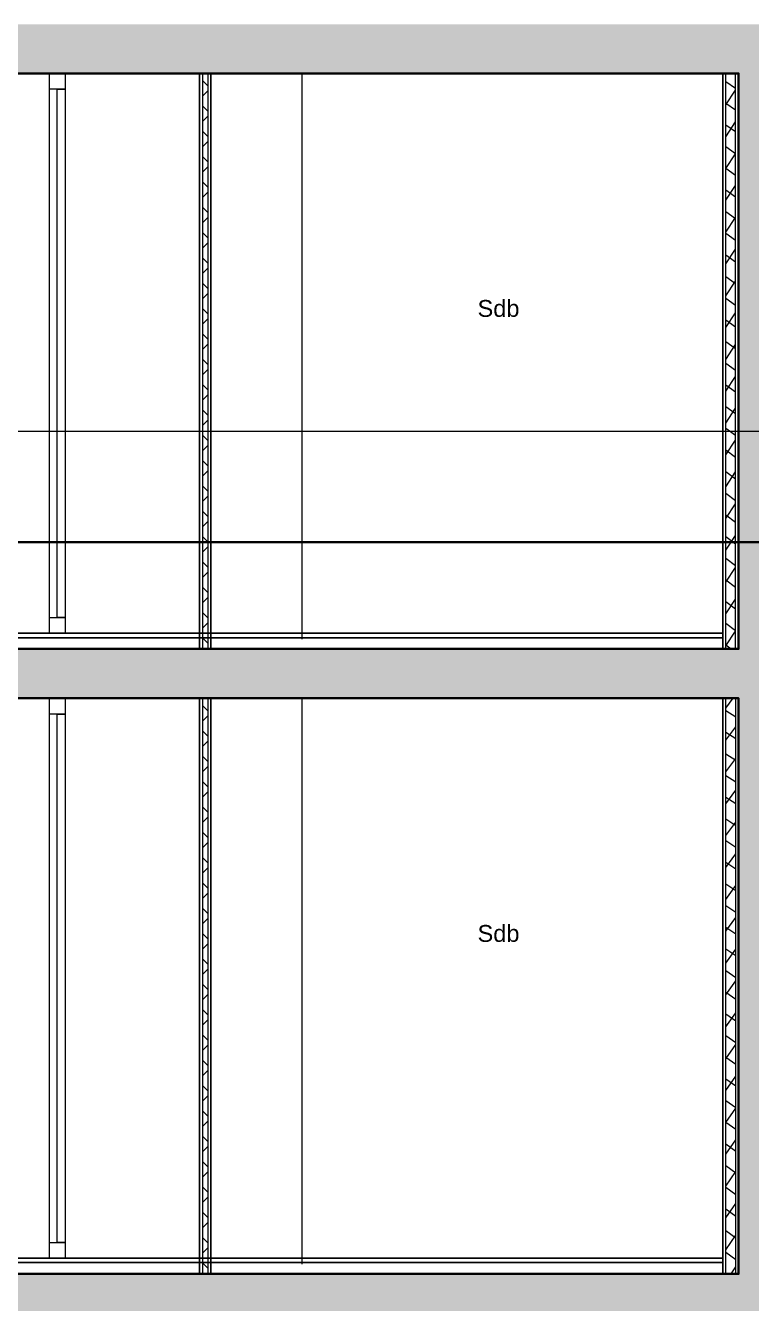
# Model space of a CAD drawing. Header units: metres. Extents: x 1838950 to 1842843, y 5171318 to 5174224.
# Drawn here: x 1841206.22 to 1841209.46, y 5171399.6 to 5171405.31 of the extents above; entities that cross this region are included whole.
import ezdxf

# ---------------------------------------------------------------- set-up
doc = ezdxf.new("R2010")
doc.units = ezdxf.units.M
doc.header["$LTSCALE"] = 0.0254
doc.layers.add('00 CHAZAL CONSTRUCTION', color=1, linetype='Continuous', lineweight=5, true_color=0xff0000)
doc.layers.add('00 CHAZAL Coupe A.5', color=7, linetype='Continuous', lineweight=18)
doc.styles.add('Arial', font='arial.ttf')
pattern_1 = [(145.7235947439, (388.169114, 220.86958), (-0.0450548647166, -0.0661064230266), []), (-124.2764052561, (388.169114, 220.86958), (-0.0661064230266, 0.0450548647166), [])]

# ---------------------------------------------------------------- blocks, each defined once
blk = doc.blocks.new('Groupe-1849-1')
at = {"layer": '00 CHAZAL Coupe A.5', "color": 7, "linetype": 'Continuous', "lineweight": 5, "flags": 128}
for points in [[(1841206.326, 5171405.0922), (1841206.396, 5171405.0922), (1841206.396, 5171405.0222), (1841206.326, 5171405.0222)], [(1841206.326, 5171405.0922), (1841206.396, 5171405.0922), (1841206.396, 5171402.5934), (1841206.326, 5171402.5934)], [(1841206.361, 5171405.0222), (1841206.396, 5171405.0222), (1841206.396, 5171402.6634), (1841206.361, 5171402.6634)], [(1841206.326, 5171402.6634), (1841206.396, 5171402.6634), (1841206.396, 5171402.5934), (1841206.326, 5171402.5934)]]:
    blk.add_lwpolyline(points, close=True, dxfattribs=at)
blk = doc.blocks.new('Groupe-1850-1')
at = {"layer": '00 CHAZAL Coupe A.5', "color": 7, "linetype": 'Continuous', "lineweight": 5, "flags": 128}
for points in [[(1841206.326, 5171402.3013), (1841206.396, 5171402.3013), (1841206.396, 5171402.2313), (1841206.326, 5171402.2313)], [(1841206.326, 5171402.3013), (1841206.396, 5171402.3013), (1841206.396, 5171399.8026), (1841206.326, 5171399.8026)], [(1841206.361, 5171402.2313), (1841206.396, 5171402.2313), (1841206.396, 5171399.8726), (1841206.361, 5171399.8726)], [(1841206.326, 5171399.8726), (1841206.396, 5171399.8726), (1841206.396, 5171399.8026), (1841206.326, 5171399.8026)]]:
    blk.add_lwpolyline(points, close=True, dxfattribs=at)
blk = doc.blocks.new('Groupe-1988-1')
at = {"layer": '00 CHAZAL CONSTRUCTION', "flags": 128}
blk.add_lwpolyline([(1841195.2966, 5171405.7946), (1841195.2966, 5171403.4946), (1841256.882, 5171403.4946), (1841256.882, 5171406.0726)], dxfattribs=at)
blk = doc.blocks.new('Groupe-1989-1')
at = {"layer": '00 CHAZAL CONSTRUCTION', "color": 7}
blk.add_blockref('Groupe-1988-1', (0, 0), dxfattribs=at)
blk = doc.blocks.new('Groupe-2079-1')
at = {"layer": '00 CHAZAL Coupe A.5', "color": 1, "linetype": 'Continuous', "lineweight": 35, "true_color": 0xff0000, "transparency": 33554687, "flags": 128}
blk.add_lwpolyline([(1841194.9873, 5171405.3), (1841194.9873, 5171403), (1841225.78, 5171403)], dxfattribs=at)

msp = doc.modelspace()

# ---------------------------------------------------------------- hatches: boundary and pattern name
at = {"layer": '00 CHAZAL Coupe A.5', "linetype": 'Continuous', "lineweight": 0, "true_color": 0xaaaaaa}
msp.add_hatch(color=253, dxfattribs=at).paths.add_polyline_path([(1841202.4553, 5171404.9262), (1841202.2953, 5171404.9262), (1841202.2953, 5171405.3104), (1841202.2957, 5171405.3104), (1841202.2962, 5171405.3104), (1841202.2953, 5171405.3105), (1841202.2953, 5171405.9572), (1841202.2954, 5171405.9572), (1841202.2954, 5171406.0079), (1841202.4553, 5171406.0079), (1841202.4553, 5171405.3122), (1841214.5848, 5171405.3122), (1841214.5848, 5171406.1927), (1841214.7648, 5171406.1927), (1841214.7648, 5171406.1921), (1841214.8629, 5171406.1921), (1841214.8629, 5171405.9921), (1841214.7648, 5171405.9921), (1841214.7648, 5171404.7821), (1841214.5848, 5171404.7821), (1841214.5848, 5171405.0622), (1841209.5803, 5171405.0622), (1841209.5803, 5171402.5225), (1841210.7025, 5171402.5225), (1841210.7025, 5171402.5217), (1841211.483, 5171402.5217), (1841211.483, 5171402.5225), (1841214.548, 5171402.5225), (1841214.548, 5171402.5217), (1841214.7648, 5171402.5217), (1841214.7648, 5171401.9926), (1841214.5848, 5171401.9926), (1841214.5848, 5171402.2722), (1841209.5803, 5171402.2722), (1841209.5803, 5171399.7322), (1841214.765, 5171399.7322), (1841214.765, 5171399.4822), (1841214.7648, 5171399.4822), (1841214.7648, 5171399.2027), (1841214.5848, 5171399.2027), (1841214.5848, 5171399.4822), (1841209.5803, 5171399.4822), (1841209.5803, 5171399.3322), (1841209.0803, 5171399.3322), (1841209.0803, 5171399.5123), (1841203.8795, 5171399.5122), (1841203.8795, 5171399.5122), (1841203.8753, 5171399.5122), (1841203.7919, 5171399.5122), (1841203.7919, 5171399.1044), (1841203.5919, 5171399.1044), (1841203.5919, 5171399.5122), (1841203.303, 5171399.5122), (1841202.2953, 5171399.5122), (1841202.2953, 5171400.7544), (1841202.418, 5171400.7664), (1841202.418, 5171400.7964), (1841202.4553, 5171400.7964), (1841202.4553, 5171399.7322), (1841205.943, 5171399.7322), (1841205.943, 5171399.7322), (1841209.4003, 5171399.7322), (1841209.4003, 5171402.3025), (1841202.4553, 5171402.3025), (1841202.4553, 5171402.1342), (1841202.2953, 5171402.1342), (1841202.2953, 5171403.5444), (1841202.416, 5171403.5564), (1841202.416, 5171403.5874), (1841202.4553, 5171403.5874), (1841202.4553, 5171402.5225), (1841209.4003, 5171402.5225), (1841209.4003, 5171405.0922), (1841202.4553, 5171405.0922)])
at = {"layer": '00 CHAZAL Coupe A.5', "linetype": 'Continuous', "lineweight": 5, "true_color": 0x808080}
h = msp.add_hatch(dxfattribs=at)
h.set_pattern_fill('02_ISOLANT-4', color=8, style=0, pattern_type=2)
h.set_pattern_definition([(-45, (1840784.5337, 5171259.02268), (0.056568542, 0.056568542), []), (45, (1840784.5337, 5171259.02268), (0.056568542, -0.056568543), [])])
h.paths.add_polyline_path([(1841207.0334, 5171405.0932), (1841207.0094, 5171405.0932), (1841207.0094, 5171402.5227), (1841207.0334, 5171402.5227)])
h = msp.add_hatch(dxfattribs=at)
h.set_pattern_fill('02_ISOLANT', color=8, style=0, pattern_type=2)
h.set_pattern_definition(pattern_1)
h.paths.add_polyline_path([(1841209.3433, 5171402.5225), (1841209.3873, 5171402.5225), (1841209.3873, 5171405.0928), (1841209.3433, 5171405.0928)])
h = msp.add_hatch(dxfattribs=at)
h.set_pattern_fill('02_ISOLANT-2', color=8, style=0, pattern_type=2)
h.set_pattern_definition([(-45, (1840784.5337, 5171256.231825), (0.056568542, 0.056568542), []), (45, (1840784.5337, 5171256.231825), (0.056568542, -0.056568542), [])])
h.paths.add_polyline_path([(1841207.0334, 5171402.3023), (1841207.0094, 5171402.3023), (1841207.0094, 5171399.7319), (1841207.0334, 5171399.7319)])
h = msp.add_hatch(dxfattribs=at)
h.set_pattern_fill('02_ISOLANT', color=8, style=0, pattern_type=2)
h.set_pattern_definition(pattern_1)
h.paths.add_polyline_path([(1841209.3439, 5171399.7322), (1841209.3879, 5171399.7322), (1841209.3879, 5171402.3025), (1841209.3439, 5171402.3025)])

# ---------------------------------------------------------------- linework, layer by layer
at = {"layer": '00 CHAZAL Coupe A.5', "color": 7, "linetype": 'Continuous', "lineweight": 25}
for p, q in [((1841206.9964, 5171405.0932), (1841206.9964, 5171402.5227)), ((1841206.9964, 5171405.0932), (1841207.0464, 5171405.0932)), ((1841207.0464, 5171405.0932), (1841207.0464, 5171402.5227)), ((1841209.4003, 5171405.0928), (1841209.3303, 5171405.0928)), ((1841209.3303, 5171402.5225), (1841209.3303, 5171405.0928)), ((1841209.4003, 5171402.5225), (1841209.4003, 5171405.0928)), ((1841206.9964, 5171402.5227), (1841207.0464, 5171402.5227)), ((1841209.4003, 5171402.5225), (1841209.3303, 5171402.5225)), ((1841206.9964, 5171402.3023), (1841206.9964, 5171399.7319)), ((1841206.9964, 5171402.3023), (1841207.0464, 5171402.3023)), ((1841207.0464, 5171402.3023), (1841207.0464, 5171399.7319)), ((1841209.4009, 5171402.3025), (1841209.3309, 5171402.3025)), ((1841209.3309, 5171399.7322), (1841209.3309, 5171402.3025)), ((1841209.4009, 5171399.7322), (1841209.4009, 5171402.3025)), ((1841206.9964, 5171399.7319), (1841207.0464, 5171399.7319)), ((1841209.4009, 5171399.7322), (1841209.3309, 5171399.7322))]:
    msp.add_line(p, q, dxfattribs=at)
at = {"layer": '00 CHAZAL Coupe A.5', "color": 7, "linetype": 'Continuous', "lineweight": 5}
for p, q in [((1841207.0094, 5171405.0932), (1841207.0094, 5171402.5227)), ((1841207.0094, 5171405.0932), (1841207.0094, 5171402.5227)), ((1841207.0334, 5171405.0932), (1841207.0334, 5171402.5227)), ((1841207.0334, 5171405.0932), (1841207.0334, 5171402.5227)), ((1841207.0464, 5171405.0932), (1841207.0464, 5171402.5227)), ((1841209.3303, 5171402.5225), (1841209.3303, 5171405.0928)), ((1841209.3433, 5171402.5225), (1841209.3433, 5171405.0928)), ((1841209.3433, 5171402.5225), (1841209.3433, 5171405.0928)), ((1841209.3873, 5171402.5225), (1841209.3873, 5171405.0928)), ((1841209.3873, 5171402.5225), (1841209.3873, 5171405.0928)), ((1841207.0094, 5171402.3023), (1841207.0094, 5171399.7319)), ((1841207.0094, 5171402.3023), (1841207.0094, 5171399.7319)), ((1841207.0334, 5171402.3023), (1841207.0334, 5171399.7319)), ((1841207.0334, 5171402.3023), (1841207.0334, 5171399.7319)), ((1841207.0464, 5171402.3023), (1841207.0464, 5171399.7319)), ((1841209.3309, 5171399.7322), (1841209.3309, 5171402.3025)), ((1841209.3439, 5171399.7322), (1841209.3439, 5171402.3025)), ((1841209.3439, 5171399.7322), (1841209.3439, 5171402.3025)), ((1841209.3879, 5171399.7322), (1841209.3879, 5171402.3025)), ((1841209.3879, 5171399.7322), (1841209.3879, 5171402.3025))]:
    msp.add_line(p, q, dxfattribs=at)
at = {"layer": '00 CHAZAL Coupe A.5', "color": 7, "linetype": 'Continuous', "lineweight": 13}
for p, q in [((1841207.4522, 5171405.0922), (1841207.4521, 5171402.5669)), ((1841207.4522, 5171402.3013), (1841207.4521, 5171399.7761))]:
    msp.add_line(p, q, dxfattribs=at)
at = {"layer": '00 CHAZAL Coupe A.5', "color": 7, "linetype": 'Continuous', "lineweight": 35, "flags": 128}
for points in [[(1841202.4553, 5171402.5225), (1841209.4003, 5171402.5225), (1841209.4003, 5171405.0922), (1841202.4553, 5171405.0922)], [(1841205.943, 5171399.7322), (1841209.4003, 5171399.7322), (1841209.4003, 5171402.3025), (1841202.4553, 5171402.3025)]]:
    msp.add_lwpolyline(points, dxfattribs=at)
at = {"layer": '00 CHAZAL Coupe A.5', "color": 7, "linetype": 'Continuous', "lineweight": 25, "flags": 128}
for points in [[(1841202.548, 5171402.5934), (1841209.3303, 5171402.5934), (1841209.3303, 5171402.5725), (1841202.548, 5171402.5725)], [(1841202.548, 5171402.5725), (1841209.3303, 5171402.5725), (1841209.3303, 5171402.5225), (1841202.548, 5171402.5225)], [(1841202.548, 5171399.8026), (1841209.3309, 5171399.8026), (1841209.3309, 5171399.7822), (1841202.548, 5171399.7822)], [(1841202.548, 5171399.7822), (1841209.3309, 5171399.7822), (1841209.3309, 5171399.7322), (1841202.548, 5171399.7322)]]:
    msp.add_lwpolyline(points, close=True, dxfattribs=at)

# ---------------------------------------------------------------- block references
at = {"layer": '00 CHAZAL CONSTRUCTION', "color": 7}
for name in ['Groupe-1989-1', 'Groupe-2079-1']:
    msp.add_blockref(name, (0, 0), dxfattribs=at)
at = {"layer": '00 CHAZAL Coupe A.5', "color": 7}
for name in ['Groupe-1849-1', 'Groupe-1850-1']:
    msp.add_blockref(name, (0, 0), dxfattribs=at)

# ---------------------------------------------------------------- texts
at = {"layer": '00 CHAZAL Coupe A.5', "color": 18, "true_color": 0x000000, "char_height": 0.07524, "attachment_point": 2, "rotation": 0.0028, "line_spacing_factor": 0.96984, "style": 'Arial'}
for insert in [(1841208.3296, 5171404.0807), (1841208.3296, 5171401.2898)]:
    msp.add_mtext('Sdb', dxfattribs=dict(at, insert=insert))

doc.saveas('drawing.dxf')
